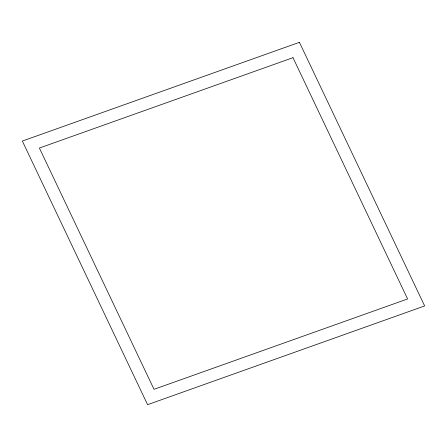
<?xml version="1.0" encoding="UTF-8"?>
<svg xmlns="http://www.w3.org/2000/svg" width="447" height="447" viewBox="0 0 447 447"><rect width="100%" height="100%" fill="white"/><g stroke="black" fill="none" stroke-linecap="round" stroke-linejoin="round"><path stroke-width="0.67" d="M299.417 42.325L22.35 141.051L147.583 404.675L424.65 305.949L299.417 42.325M292.986 57.68L39.392 148.041L154.014 389.32L407.608 298.959L292.986 57.68"/></g></svg>
